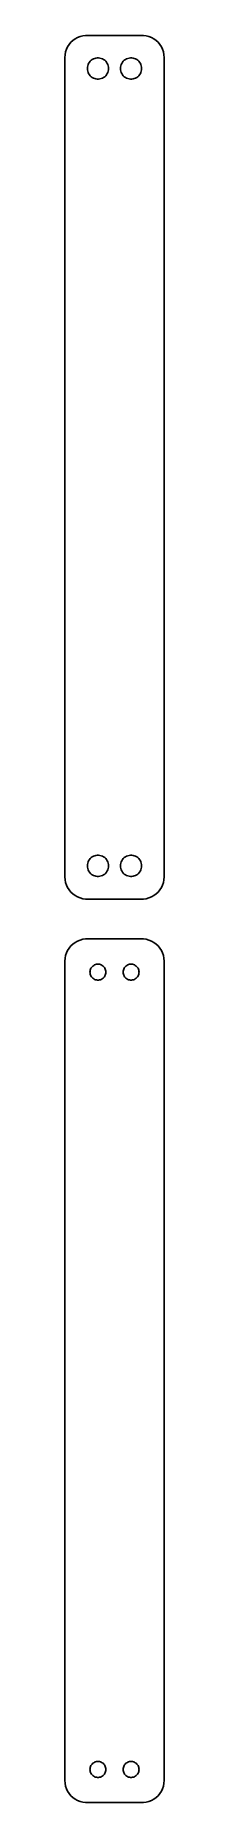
# Model space of a CAD drawing. Header units: metres. Extents: x -11 to 11, y 107 to 505.
import ezdxf

# ---------------------------------------------------------------- set-up
doc = ezdxf.new("R2010")
doc.units = ezdxf.units.M

msp = doc.modelspace()

# ---------------------------------------------------------------- linework, layer by layer
for p, q in [((-10.6315, 502.909), (-10.8989, 502.341)), ((-10.2951, 503.439), (-10.6315, 502.909)), ((-9.89484, 503.923), (-10.2951, 503.439)), ((-9.43712, 504.353), (-9.89484, 503.923)), ((-8.92912, 504.722), (-9.43712, 504.353)), ((-8.37889, 505.024), (-8.92912, 504.722)), ((-7.79507, 505.255), (-8.37889, 505.024)), ((-7.1869, 505.411), (-7.79507, 505.255)), ((-6.56395, 505.49), (-7.1869, 505.411)), ((6.56395, 505.49), (-6.56395, 505.49)), ((7.1869, 505.411), (6.56395, 505.49)), ((7.79507, 505.255), (7.1869, 505.411)), ((8.37889, 505.024), (7.79507, 505.255)), ((8.92912, 504.722), (8.37889, 505.024)), ((9.43712, 504.353), (8.92912, 504.722)), ((9.89484, 503.923), (9.43712, 504.353)), ((10.2951, 503.439), (9.89484, 503.923)), ((10.6315, 502.909), (10.2951, 503.439)), ((10.8989, 502.341), (10.6315, 502.909)), ((-11.2106, 501.127), (-11.25, 500.5)), ((-11.25, 500.5), (-11.25, 315.5)), ((-11.0929, 501.743), (-11.2106, 501.127)), ((-10.8989, 502.341), (-11.0929, 501.743)), ((-6.07458, 498.597), (-5.98146, 498.883)), ((-5.98146, 498.883), (-5.85313, 499.156)), ((-5.85313, 499.156), (-5.69164, 499.411)), ((-5.69164, 499.411), (-5.49951, 499.643)), ((-5.49951, 499.643), (-5.27982, 499.849)), ((-5.27982, 499.849), (-5.03598, 500.026)), ((-5.03598, 500.026), (-4.77187, 500.172)), ((-4.77187, 500.172), (-4.49164, 500.283)), ((-4.49164, 500.283), (-4.19971, 500.357)), ((-4.19971, 500.357), (-3.9007, 500.395)), ((-3.9007, 500.395), (-3.59929, 500.395)), ((-3.59929, 500.395), (-3.30028, 500.357)), ((-3.30028, 500.357), (-3.00835, 500.283)), ((-3.00835, 500.283), (-2.72812, 500.172)), ((-2.72812, 500.172), (-2.464, 500.026)), ((-2.464, 500.026), (-2.22017, 499.849)), ((-2.22017, 499.849), (-2.00047, 499.643)), ((-2.00047, 499.643), (-1.80835, 499.411)), ((-1.80835, 499.411), (-1.64685, 499.156)), ((-1.64685, 499.156), (-1.51852, 498.883)), ((-1.51852, 498.883), (-1.4254, 498.597)), ((1.4254, 498.597), (1.51852, 498.883)), ((1.51852, 498.883), (1.64685, 499.156)), ((1.64685, 499.156), (1.80835, 499.411)), ((1.80835, 499.411), (2.00047, 499.643)), ((2.00047, 499.643), (2.22017, 499.849)), ((2.22017, 499.849), (2.464, 500.026)), ((2.464, 500.026), (2.72812, 500.172)), ((2.72812, 500.172), (3.00835, 500.283)), ((3.00835, 500.283), (3.30028, 500.357)), ((3.30028, 500.357), (3.59929, 500.395)), ((3.59929, 500.395), (3.9007, 500.395)), ((3.9007, 500.395), (4.19971, 500.357)), ((4.19971, 500.357), (4.49164, 500.283)), ((4.49164, 500.283), (4.77187, 500.172)), ((4.77187, 500.172), (5.03598, 500.026)), ((5.03598, 500.026), (5.27982, 499.849)), ((5.27982, 499.849), (5.49951, 499.643)), ((5.49951, 499.643), (5.69164, 499.411)), ((5.69164, 499.411), (5.85313, 499.156)), ((5.85313, 499.156), (5.98146, 498.883)), ((5.98146, 498.883), (6.07458, 498.597)), ((11.0929, 501.743), (10.8989, 502.341)), ((11.2106, 501.127), (11.0929, 501.743)), ((11.25, 500.5), (11.2106, 501.127)), ((11.25, 315.5), (11.25, 500.5)), ((-6.14999, 498), (-6.13107, 498.301)), ((-6.13107, 497.699), (-6.14999, 498)), ((-6.13107, 498.301), (-6.07458, 498.597)), ((-6.07458, 497.403), (-6.13107, 497.699)), ((-5.98146, 497.117), (-6.07458, 497.403)), ((-5.85313, 496.844), (-5.98146, 497.117)), ((-5.69164, 496.589), (-5.85313, 496.844)), ((-5.49951, 496.357), (-5.69164, 496.589)), ((-5.27982, 496.151), (-5.49951, 496.357)), ((-5.03598, 495.974), (-5.27982, 496.151)), ((-4.77187, 495.828), (-5.03598, 495.974)), ((-4.49164, 495.717), (-4.77187, 495.828)), ((-4.19971, 495.643), (-4.49164, 495.717)), ((-3.9007, 495.605), (-4.19971, 495.643)), ((-3.59929, 495.605), (-3.9007, 495.605)), ((-3.30028, 495.643), (-3.59929, 495.605)), ((-3.00835, 495.717), (-3.30028, 495.643)), ((-2.72812, 495.828), (-3.00835, 495.717)), ((-2.464, 495.974), (-2.72812, 495.828)), ((-2.22017, 496.151), (-2.464, 495.974)), ((-2.00047, 496.357), (-2.22017, 496.151)), ((-1.80835, 496.589), (-2.00047, 496.357)), ((-1.64685, 496.844), (-1.80835, 496.589)), ((-1.51852, 497.117), (-1.64685, 496.844)), ((-1.4254, 497.403), (-1.51852, 497.117)), ((-1.4254, 498.597), (-1.36891, 498.301)), ((-1.36891, 497.699), (-1.4254, 497.403)), ((-1.36891, 498.301), (-1.34999, 498)), ((-1.34999, 498), (-1.36891, 497.699)), ((1.34999, 498), (1.36891, 498.301)), ((1.36891, 497.699), (1.34999, 498)), ((1.36891, 498.301), (1.4254, 498.597)), ((1.4254, 497.403), (1.36891, 497.699)), ((1.51852, 497.117), (1.4254, 497.403)), ((1.64685, 496.844), (1.51852, 497.117)), ((1.80835, 496.589), (1.64685, 496.844)), ((2.00047, 496.357), (1.80835, 496.589)), ((2.22017, 496.151), (2.00047, 496.357)), ((2.464, 495.974), (2.22017, 496.151)), ((2.72812, 495.828), (2.464, 495.974)), ((3.00835, 495.717), (2.72812, 495.828)), ((3.30028, 495.643), (3.00835, 495.717)), ((3.59929, 495.605), (3.30028, 495.643)), ((3.9007, 495.605), (3.59929, 495.605)), ((4.19971, 495.643), (3.9007, 495.605)), ((4.49164, 495.717), (4.19971, 495.643)), ((4.77187, 495.828), (4.49164, 495.717)), ((5.03598, 495.974), (4.77187, 495.828)), ((5.27982, 496.151), (5.03598, 495.974)), ((5.49951, 496.357), (5.27982, 496.151)), ((5.69164, 496.589), (5.49951, 496.357)), ((5.85313, 496.844), (5.69164, 496.589)), ((5.98146, 497.117), (5.85313, 496.844)), ((6.07458, 497.403), (5.98146, 497.117)), ((6.07458, 498.597), (6.13107, 498.301)), ((6.13107, 497.699), (6.07458, 497.403)), ((6.13107, 498.301), (6.14999, 498)), ((6.14999, 498), (6.13107, 497.699)), ((-5.85313, 319.156), (-5.69164, 319.411)), ((-5.69164, 319.411), (-5.49951, 319.643)), ((-5.49951, 319.643), (-5.27982, 319.849)), ((-5.27982, 319.849), (-5.03598, 320.026)), ((-5.03598, 320.026), (-4.77187, 320.172)), ((-4.77187, 320.172), (-4.49164, 320.283)), ((-4.49164, 320.283), (-4.19971, 320.357)), ((-4.19971, 320.357), (-3.9007, 320.395)), ((-3.9007, 320.395), (-3.59929, 320.395)), ((-3.59929, 320.395), (-3.30028, 320.357)), ((-3.30028, 320.357), (-3.00835, 320.283)), ((-3.00835, 320.283), (-2.72812, 320.172)), ((-2.72812, 320.172), (-2.464, 320.026)), ((-2.464, 320.026), (-2.22017, 319.849)), ((-2.22017, 319.849), (-2.00047, 319.643)), ((-2.00047, 319.643), (-1.80835, 319.411)), ((-1.80835, 319.411), (-1.64685, 319.156)), ((1.64685, 319.156), (1.80835, 319.411)), ((1.80835, 319.411), (2.00047, 319.643)), ((2.00047, 319.643), (2.22017, 319.849)), ((2.22017, 319.849), (2.464, 320.026)), ((2.464, 320.026), (2.72812, 320.172)), ((2.72812, 320.172), (3.00835, 320.283)), ((3.00835, 320.283), (3.30028, 320.357)), ((3.30028, 320.357), (3.59929, 320.395)), ((3.59929, 320.395), (3.9007, 320.395)), ((3.9007, 320.395), (4.19971, 320.357)), ((4.19971, 320.357), (4.49164, 320.283)), ((4.49164, 320.283), (4.77187, 320.172)), ((4.77187, 320.172), (5.03598, 320.026)), ((5.03598, 320.026), (5.27982, 319.849)), ((5.27982, 319.849), (5.49951, 319.643)), ((5.49951, 319.643), (5.69164, 319.411)), ((5.69164, 319.411), (5.85313, 319.156)), ((-11.25, 315.5), (-11.2106, 314.873)), ((-6.14999, 318), (-6.13107, 318.301)), ((-6.13107, 317.699), (-6.14999, 318)), ((-6.13107, 318.301), (-6.07458, 318.597)), ((-6.07458, 317.403), (-6.13107, 317.699)), ((-6.07458, 318.597), (-5.98146, 318.883)), ((-5.98146, 317.117), (-6.07458, 317.403)), ((-5.98146, 318.883), (-5.85313, 319.156)), ((-5.85313, 316.844), (-5.98146, 317.117)), ((-5.69164, 316.589), (-5.85313, 316.844)), ((-5.49951, 316.357), (-5.69164, 316.589)), ((-5.27982, 316.151), (-5.49951, 316.357)), ((-5.03598, 315.974), (-5.27982, 316.151)), ((-4.77187, 315.828), (-5.03598, 315.974)), ((-4.49164, 315.717), (-4.77187, 315.828)), ((-4.19971, 315.643), (-4.49164, 315.717)), ((-3.9007, 315.605), (-4.19971, 315.643)), ((-3.59929, 315.605), (-3.9007, 315.605)), ((-3.30028, 315.643), (-3.59929, 315.605)), ((-3.00835, 315.717), (-3.30028, 315.643)), ((-2.72812, 315.828), (-3.00835, 315.717)), ((-2.464, 315.974), (-2.72812, 315.828)), ((-2.22017, 316.151), (-2.464, 315.974)), ((-2.00047, 316.357), (-2.22017, 316.151)), ((-1.80835, 316.589), (-2.00047, 316.357)), ((-1.64685, 316.844), (-1.80835, 316.589)), ((-1.64685, 319.156), (-1.51852, 318.883)), ((-1.51852, 317.117), (-1.64685, 316.844)), ((-1.51852, 318.883), (-1.4254, 318.597)), ((-1.4254, 317.403), (-1.51852, 317.117)), ((-1.4254, 318.597), (-1.36891, 318.301)), ((-1.36891, 317.699), (-1.4254, 317.403)), ((-1.36891, 318.301), (-1.34999, 318)), ((-1.34999, 318), (-1.36891, 317.699)), ((1.34999, 318), (1.36891, 318.301)), ((1.36891, 317.699), (1.34999, 318)), ((1.36891, 318.301), (1.4254, 318.597)), ((1.4254, 317.403), (1.36891, 317.699)), ((1.4254, 318.597), (1.51852, 318.883)), ((1.51852, 317.117), (1.4254, 317.403)), ((1.51852, 318.883), (1.64685, 319.156)), ((1.64685, 316.844), (1.51852, 317.117)), ((1.80835, 316.589), (1.64685, 316.844)), ((2.00047, 316.357), (1.80835, 316.589)), ((2.22017, 316.151), (2.00047, 316.357)), ((2.464, 315.974), (2.22017, 316.151)), ((2.72812, 315.828), (2.464, 315.974)), ((3.00835, 315.717), (2.72812, 315.828)), ((3.30028, 315.643), (3.00835, 315.717)), ((3.59929, 315.605), (3.30028, 315.643)), ((3.9007, 315.605), (3.59929, 315.605)), ((4.19971, 315.643), (3.9007, 315.605)), ((4.49164, 315.717), (4.19971, 315.643)), ((4.77187, 315.828), (4.49164, 315.717)), ((5.03598, 315.974), (4.77187, 315.828)), ((5.27982, 316.151), (5.03598, 315.974)), ((5.49951, 316.357), (5.27982, 316.151)), ((5.69164, 316.589), (5.49951, 316.357)), ((5.85313, 316.844), (5.69164, 316.589)), ((5.85313, 319.156), (5.98146, 318.883)), ((5.98146, 317.117), (5.85313, 316.844)), ((5.98146, 318.883), (6.07458, 318.597)), ((6.07458, 317.403), (5.98146, 317.117)), ((6.07458, 318.597), (6.13107, 318.301)), ((6.13107, 317.699), (6.07458, 317.403)), ((6.13107, 318.301), (6.14999, 318)), ((6.14999, 318), (6.13107, 317.699)), ((11.2106, 314.873), (11.25, 315.5)), ((-11.2106, 314.873), (-11.0929, 314.257)), ((-11.0929, 314.257), (-10.8989, 313.659)), ((-10.8989, 313.659), (-10.6315, 313.091)), ((-10.6315, 313.091), (-10.2951, 312.561)), ((-10.2951, 312.561), (-9.89484, 312.077)), ((-9.89484, 312.077), (-9.43712, 311.647)), ((-9.43712, 311.647), (-8.92912, 311.278)), ((-8.92912, 311.278), (-8.37889, 310.976)), ((8.37889, 310.976), (8.92912, 311.278)), ((8.92912, 311.278), (9.43712, 311.647)), ((9.43712, 311.647), (9.89484, 312.077)), ((9.89484, 312.077), (10.2951, 312.561)), ((10.2951, 312.561), (10.6315, 313.091)), ((10.6315, 313.091), (10.8989, 313.659)), ((10.8989, 313.659), (11.0929, 314.257)), ((11.0929, 314.257), (11.2106, 314.873)), ((-8.37889, 310.976), (-7.79507, 310.745)), ((-7.79507, 310.745), (-7.1869, 310.589)), ((-7.1869, 310.589), (-6.56395, 310.51)), ((-6.56395, 310.51), (6.56395, 310.51)), ((6.56395, 310.51), (7.1869, 310.589)), ((7.1869, 310.589), (7.79507, 310.745)), ((7.79507, 310.745), (8.37889, 310.976)), ((-10.2951, 299.439), (-10.6315, 298.909)), ((-9.89484, 299.923), (-10.2951, 299.439)), ((-9.43712, 300.353), (-9.89484, 299.923)), ((-8.92912, 300.722), (-9.43712, 300.353)), ((-8.37889, 301.024), (-8.92912, 300.722)), ((-7.79507, 301.255), (-8.37889, 301.024)), ((-7.1869, 301.411), (-7.79507, 301.255)), ((-6.56395, 301.49), (-7.1869, 301.411)), ((6.56395, 301.49), (-6.56395, 301.49)), ((7.1869, 301.411), (6.56395, 301.49)), ((7.79507, 301.255), (7.1869, 301.411)), ((8.37889, 301.024), (7.79507, 301.255)), ((8.92912, 300.722), (8.37889, 301.024)), ((9.43712, 300.353), (8.92912, 300.722)), ((9.89484, 299.923), (9.43712, 300.353)), ((10.2951, 299.439), (9.89484, 299.923)), ((10.6315, 298.909), (10.2951, 299.439)), ((-11.2106, 297.127), (-11.25, 296.5)), ((-11.25, 296.5), (-11.25, 111.5)), ((-11.0929, 297.743), (-11.2106, 297.127)), ((-10.8989, 298.341), (-11.0929, 297.743)), ((-10.6315, 298.909), (-10.8989, 298.341)), ((-5.06213, 295.232), (-4.89735, 295.387)), ((-4.89735, 295.387), (-4.71448, 295.52)), ((-4.71448, 295.52), (-4.51639, 295.629)), ((-4.51639, 295.629), (-4.30623, 295.712)), ((-4.30623, 295.712), (-4.08728, 295.768)), ((-4.08728, 295.768), (-3.86302, 295.796)), ((-3.86302, 295.796), (-3.63696, 295.796)), ((-3.63696, 295.796), (-3.4127, 295.768)), ((-3.4127, 295.768), (-3.19376, 295.712)), ((-3.19376, 295.712), (-2.9836, 295.629)), ((-2.9836, 295.629), (-2.78551, 295.52)), ((-2.78551, 295.52), (-2.60263, 295.387)), ((-2.60263, 295.387), (-2.43785, 295.232)), ((2.43785, 295.232), (2.60263, 295.387)), ((2.60263, 295.387), (2.78551, 295.52)), ((2.78551, 295.52), (2.9836, 295.629)), ((2.9836, 295.629), (3.19376, 295.712)), ((3.19376, 295.712), (3.4127, 295.768)), ((3.4127, 295.768), (3.63696, 295.796)), ((3.63696, 295.796), (3.86302, 295.796)), ((3.86302, 295.796), (4.08728, 295.768)), ((4.08728, 295.768), (4.30623, 295.712)), ((4.30623, 295.712), (4.51639, 295.629)), ((4.51639, 295.629), (4.71448, 295.52)), ((4.71448, 295.52), (4.89735, 295.387)), ((4.89735, 295.387), (5.06213, 295.232)), ((10.8989, 298.341), (10.6315, 298.909)), ((11.0929, 297.743), (10.8989, 298.341)), ((11.2106, 297.127), (11.0929, 297.743)), ((11.25, 296.5), (11.2106, 297.127)), ((11.25, 111.5), (11.25, 296.5)), ((-5.54999, 294), (-5.5358, 294.226)), ((-5.5358, 293.774), (-5.54999, 294)), ((-5.5358, 294.226), (-5.49344, 294.448)), ((-5.49344, 293.552), (-5.5358, 293.774)), ((-5.49344, 294.448), (-5.42358, 294.663)), ((-5.42358, 293.337), (-5.49344, 293.552)), ((-5.42358, 294.663), (-5.32735, 294.867)), ((-5.32735, 293.133), (-5.42358, 293.337)), ((-5.32735, 294.867), (-5.20622, 295.058)), ((-5.20622, 292.942), (-5.32735, 293.133)), ((-5.20622, 295.058), (-5.06213, 295.232)), ((-5.06213, 292.768), (-5.20622, 292.942)), ((-4.89735, 292.613), (-5.06213, 292.768)), ((-4.71448, 292.48), (-4.89735, 292.613)), ((-4.51639, 292.371), (-4.71448, 292.48)), ((-4.30623, 292.288), (-4.51639, 292.371)), ((-4.08728, 292.232), (-4.30623, 292.288)), ((-3.86302, 292.204), (-4.08728, 292.232)), ((-3.63696, 292.204), (-3.86302, 292.204)), ((-3.4127, 292.232), (-3.63696, 292.204)), ((-3.19376, 292.288), (-3.4127, 292.232)), ((-2.9836, 292.371), (-3.19376, 292.288)), ((-2.78551, 292.48), (-2.9836, 292.371)), ((-2.60263, 292.613), (-2.78551, 292.48)), ((-2.43785, 292.768), (-2.60263, 292.613)), ((-2.43785, 295.232), (-2.29376, 295.058)), ((-2.29376, 292.942), (-2.43785, 292.768)), ((-2.29376, 295.058), (-2.17264, 294.867)), ((-2.17264, 293.133), (-2.29376, 292.942)), ((-2.17264, 294.867), (-2.0764, 294.663)), ((-2.0764, 293.337), (-2.17264, 293.133)), ((-2.0764, 294.663), (-2.00655, 294.448)), ((-2.00655, 293.552), (-2.0764, 293.337)), ((-2.00655, 294.448), (-1.96419, 294.226)), ((-1.96419, 293.774), (-2.00655, 293.552)), ((-1.96419, 294.226), (-1.95, 294)), ((-1.95, 294), (-1.96419, 293.774)), ((1.95, 294), (1.96419, 294.226)), ((1.96419, 293.774), (1.95, 294)), ((1.96419, 294.226), (2.00655, 294.448)), ((2.00655, 293.552), (1.96419, 293.774)), ((2.00655, 294.448), (2.0764, 294.663)), ((2.0764, 293.337), (2.00655, 293.552)), ((2.0764, 294.663), (2.17264, 294.867)), ((2.17264, 293.133), (2.0764, 293.337)), ((2.17264, 294.867), (2.29376, 295.058)), ((2.29376, 292.942), (2.17264, 293.133)), ((2.29376, 295.058), (2.43785, 295.232)), ((2.43785, 292.768), (2.29376, 292.942)), ((2.60263, 292.613), (2.43785, 292.768)), ((2.78551, 292.48), (2.60263, 292.613)), ((2.9836, 292.371), (2.78551, 292.48)), ((3.19376, 292.288), (2.9836, 292.371)), ((3.4127, 292.232), (3.19376, 292.288)), ((3.63696, 292.204), (3.4127, 292.232)), ((3.86302, 292.204), (3.63696, 292.204)), ((4.08728, 292.232), (3.86302, 292.204)), ((4.30623, 292.288), (4.08728, 292.232)), ((4.51639, 292.371), (4.30623, 292.288)), ((4.71448, 292.48), (4.51639, 292.371)), ((4.89735, 292.613), (4.71448, 292.48)), ((5.06213, 292.768), (4.89735, 292.613)), ((5.06213, 295.232), (5.20622, 295.058)), ((5.20622, 292.942), (5.06213, 292.768)), ((5.20622, 295.058), (5.32735, 294.867)), ((5.32735, 293.133), (5.20622, 292.942)), ((5.32735, 294.867), (5.42358, 294.663)), ((5.42358, 293.337), (5.32735, 293.133)), ((5.42358, 294.663), (5.49344, 294.448)), ((5.49344, 293.552), (5.42358, 293.337)), ((5.49344, 294.448), (5.5358, 294.226)), ((5.5358, 293.774), (5.49344, 293.552)), ((5.5358, 294.226), (5.54999, 294)), ((5.54999, 294), (5.5358, 293.774)), ((-4.51639, 115.629), (-4.30623, 115.712)), ((-4.30623, 115.712), (-4.08728, 115.768)), ((-4.08728, 115.768), (-3.86302, 115.796)), ((-3.86302, 115.796), (-3.63696, 115.796)), ((-3.63696, 115.796), (-3.4127, 115.768)), ((-3.4127, 115.768), (-3.19376, 115.712)), ((-3.19376, 115.712), (-2.9836, 115.629)), ((2.9836, 115.629), (3.19376, 115.712)), ((3.19376, 115.712), (3.4127, 115.768)), ((3.4127, 115.768), (3.63696, 115.796)), ((3.63696, 115.796), (3.86302, 115.796)), ((3.86302, 115.796), (4.08728, 115.768)), ((4.08728, 115.768), (4.30623, 115.712)), ((4.30623, 115.712), (4.51639, 115.629)), ((-5.54999, 114), (-5.5358, 114.226)), ((-5.5358, 113.774), (-5.54999, 114)), ((-5.5358, 114.226), (-5.49344, 114.448)), ((-5.49344, 113.552), (-5.5358, 113.774)), ((-5.49344, 114.448), (-5.42358, 114.663)), ((-5.42358, 113.337), (-5.49344, 113.552)), ((-5.42358, 114.663), (-5.32735, 114.867)), ((-5.32735, 113.133), (-5.42358, 113.337)), ((-5.32735, 114.867), (-5.20622, 115.058)), ((-5.20622, 112.942), (-5.32735, 113.133)), ((-5.20622, 115.058), (-5.06213, 115.232)), ((-5.06213, 112.768), (-5.20622, 112.942)), ((-5.06213, 115.232), (-4.89735, 115.387)), ((-4.89735, 112.613), (-5.06213, 112.768)), ((-4.89735, 115.387), (-4.71448, 115.52)), ((-4.71448, 112.48), (-4.89735, 112.613)), ((-4.71448, 115.52), (-4.51639, 115.629)), ((-4.51639, 112.371), (-4.71448, 112.48)), ((-4.30623, 112.288), (-4.51639, 112.371)), ((-4.08728, 112.232), (-4.30623, 112.288)), ((-3.86302, 112.204), (-4.08728, 112.232)), ((-3.63696, 112.204), (-3.86302, 112.204)), ((-3.4127, 112.232), (-3.63696, 112.204)), ((-3.19376, 112.288), (-3.4127, 112.232)), ((-2.9836, 112.371), (-3.19376, 112.288)), ((-2.9836, 115.629), (-2.78551, 115.52)), ((-2.78551, 112.48), (-2.9836, 112.371)), ((-2.78551, 115.52), (-2.60263, 115.387)), ((-2.60263, 112.613), (-2.78551, 112.48)), ((-2.60263, 115.387), (-2.43785, 115.232)), ((-2.43785, 112.768), (-2.60263, 112.613)), ((-2.43785, 115.232), (-2.29376, 115.058)), ((-2.29376, 112.942), (-2.43785, 112.768)), ((-2.29376, 115.058), (-2.17264, 114.867)), ((-2.17264, 113.133), (-2.29376, 112.942)), ((-2.17264, 114.867), (-2.0764, 114.663)), ((-2.0764, 113.337), (-2.17264, 113.133)), ((-2.0764, 114.663), (-2.00655, 114.448)), ((-2.00655, 113.552), (-2.0764, 113.337)), ((-2.00655, 114.448), (-1.96419, 114.226)), ((-1.96419, 113.774), (-2.00655, 113.552)), ((-1.96419, 114.226), (-1.95, 114)), ((-1.95, 114), (-1.96419, 113.774)), ((1.95, 114), (1.96419, 114.226)), ((1.96419, 113.774), (1.95, 114)), ((1.96419, 114.226), (2.00655, 114.448)), ((2.00655, 113.552), (1.96419, 113.774)), ((2.00655, 114.448), (2.0764, 114.663)), ((2.0764, 113.337), (2.00655, 113.552)), ((2.0764, 114.663), (2.17264, 114.867)), ((2.17264, 113.133), (2.0764, 113.337)), ((2.17264, 114.867), (2.29376, 115.058)), ((2.29376, 112.942), (2.17264, 113.133)), ((2.29376, 115.058), (2.43785, 115.232)), ((2.43785, 112.768), (2.29376, 112.942)), ((2.43785, 115.232), (2.60263, 115.387)), ((2.60263, 112.613), (2.43785, 112.768)), ((2.60263, 115.387), (2.78551, 115.52)), ((2.78551, 112.48), (2.60263, 112.613)), ((2.78551, 115.52), (2.9836, 115.629)), ((2.9836, 112.371), (2.78551, 112.48)), ((3.19376, 112.288), (2.9836, 112.371)), ((3.4127, 112.232), (3.19376, 112.288)), ((3.63696, 112.204), (3.4127, 112.232)), ((3.86302, 112.204), (3.63696, 112.204)), ((4.08728, 112.232), (3.86302, 112.204)), ((4.30623, 112.288), (4.08728, 112.232)), ((4.51639, 112.371), (4.30623, 112.288)), ((4.51639, 115.629), (4.71448, 115.52)), ((4.71448, 112.48), (4.51639, 112.371)), ((4.71448, 115.52), (4.89735, 115.387)), ((4.89735, 112.613), (4.71448, 112.48)), ((4.89735, 115.387), (5.06213, 115.232)), ((5.06213, 112.768), (4.89735, 112.613)), ((5.06213, 115.232), (5.20622, 115.058)), ((5.20622, 112.942), (5.06213, 112.768)), ((5.20622, 115.058), (5.32735, 114.867)), ((5.32735, 113.133), (5.20622, 112.942)), ((5.32735, 114.867), (5.42358, 114.663)), ((5.42358, 113.337), (5.32735, 113.133)), ((5.42358, 114.663), (5.49344, 114.448)), ((5.49344, 113.552), (5.42358, 113.337)), ((5.49344, 114.448), (5.5358, 114.226)), ((5.5358, 113.774), (5.49344, 113.552)), ((5.5358, 114.226), (5.54999, 114)), ((5.54999, 114), (5.5358, 113.774)), ((-11.25, 111.5), (-11.2106, 110.873)), ((-11.2106, 110.873), (-11.0929, 110.257)), ((-11.0929, 110.257), (-10.8989, 109.659)), ((-10.8989, 109.659), (-10.6315, 109.091)), ((-10.6315, 109.091), (-10.2951, 108.561)), ((-10.2951, 108.561), (-9.89484, 108.077)), ((-9.89484, 108.077), (-9.43712, 107.647)), ((9.43712, 107.647), (9.89484, 108.077)), ((9.89484, 108.077), (10.2951, 108.561)), ((10.2951, 108.561), (10.6315, 109.091)), ((10.6315, 109.091), (10.8989, 109.659)), ((10.8989, 109.659), (11.0929, 110.257)), ((11.0929, 110.257), (11.2106, 110.873)), ((11.2106, 110.873), (11.25, 111.5)), ((-9.43712, 107.647), (-8.92912, 107.278)), ((-8.92912, 107.278), (-8.37889, 106.976)), ((-8.37889, 106.976), (-7.79507, 106.745)), ((-7.79507, 106.745), (-7.1869, 106.589)), ((-7.1869, 106.589), (-6.56395, 106.51)), ((-6.56395, 106.51), (6.56395, 106.51)), ((6.56395, 106.51), (7.1869, 106.589)), ((7.1869, 106.589), (7.79507, 106.745)), ((7.79507, 106.745), (8.37889, 106.976)), ((8.37889, 106.976), (8.92912, 107.278)), ((8.92912, 107.278), (9.43712, 107.647))]:
    msp.add_line(p, q)

doc.saveas('drawing.dxf')
